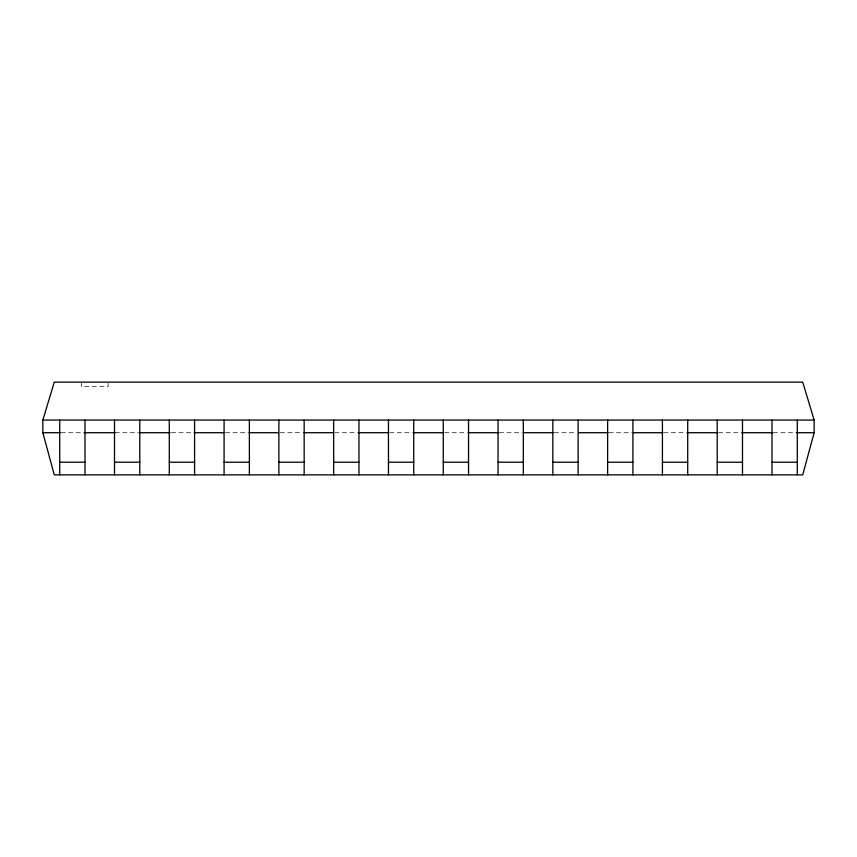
<?xml version="1.0" encoding="UTF-8"?>
<svg xmlns="http://www.w3.org/2000/svg" width="857" height="857" viewBox="0 0 857 857"><rect width="100%" height="100%" fill="white"/><g stroke="black" fill="none" stroke-linecap="round" stroke-linejoin="round"><path stroke-width="0.64" stroke-dasharray="4.29 3.21" d="M61.04 432.71L83.665 432.71M115.159 432.71L138.459 432.71M171.4 432.71L193.254 432.71M225.412 432.71L248.037 432.71M280.207 432.71L302.628 432.71M334.766 432.71L357.626 432.71M389.667 432.71L412.431 432.71M444.569 432.71L467.333 432.71M499.374 432.71L522.234 432.71M554.372 432.71L576.793 432.71M608.963 432.71L631.588 432.71M663.747 432.71L685.6 432.71M718.541 432.71L741.841 432.71M773.335 432.71L795.96 432.71M108.132 383.25L108.132 386.603L81.501 386.603L81.501 383.25"/><path stroke-width="1.29" d="M814.15 432.71L802.73 474.864L54.27 474.864L42.85 432.71L42.85 420.069L54.27 382.136L802.73 382.136L814.15 420.069L814.15 432.71L796.742 432.71M42.85 420.069L814.15 420.069M42.85 432.71L60.258 432.71M84.361 432.71L115.159 432.71M139.263 432.71L170.061 432.71M194.164 432.71L223.623 432.71M249.066 432.71L278.525 432.71M303.967 432.71L333.427 432.71M358.869 432.71L388.328 432.71M413.77 432.71L443.23 432.71M468.672 432.71L498.131 432.71M523.573 432.71L553.033 432.71M578.475 432.71L607.934 432.71M633.377 432.71L662.836 432.71M686.939 432.71L717.738 432.71M741.841 432.71L772.639 432.71M59.711 462.223L84.993 462.223M114.506 462.223L139.787 462.223M169.29 462.223L194.582 462.223M224.084 462.223L249.376 462.223M278.879 462.223L304.16 462.223M333.673 462.223L358.954 462.223M388.457 462.223L413.749 462.223M443.251 462.223L468.543 462.223M498.046 462.223L523.327 462.223M552.84 462.223L578.121 462.223M607.624 462.223L632.916 462.223M662.418 462.223L687.71 462.223M717.213 462.223L742.494 462.223M772.007 462.223L797.289 462.223M797.289 420.069L797.289 474.864M772.007 420.069L772.007 474.864M742.494 420.069L742.494 474.864M717.213 420.069L717.213 474.864M687.71 420.069L687.71 474.864M662.418 420.069L662.418 474.864M632.916 420.069L632.916 474.864M607.624 420.069L607.624 474.864M578.121 420.069L578.121 474.864M552.84 420.069L552.84 474.864M523.327 420.069L523.327 474.864M498.046 420.069L498.046 474.864M468.543 420.069L468.543 474.864M443.251 420.069L443.251 474.864M413.749 420.069L413.749 474.864M388.457 420.069L388.457 474.864M358.954 420.069L358.954 474.864M333.673 420.069L333.673 474.864M304.16 420.069L304.16 474.864M278.879 420.069L278.879 474.864M249.376 420.069L249.376 474.864M224.084 420.069L224.084 474.864M194.582 420.069L194.582 474.864M169.29 420.069L169.29 474.864M139.787 420.069L139.787 474.864M114.506 420.069L114.506 474.864M84.993 420.069L84.993 474.864M59.711 420.069L59.711 474.864"/></g></svg>
